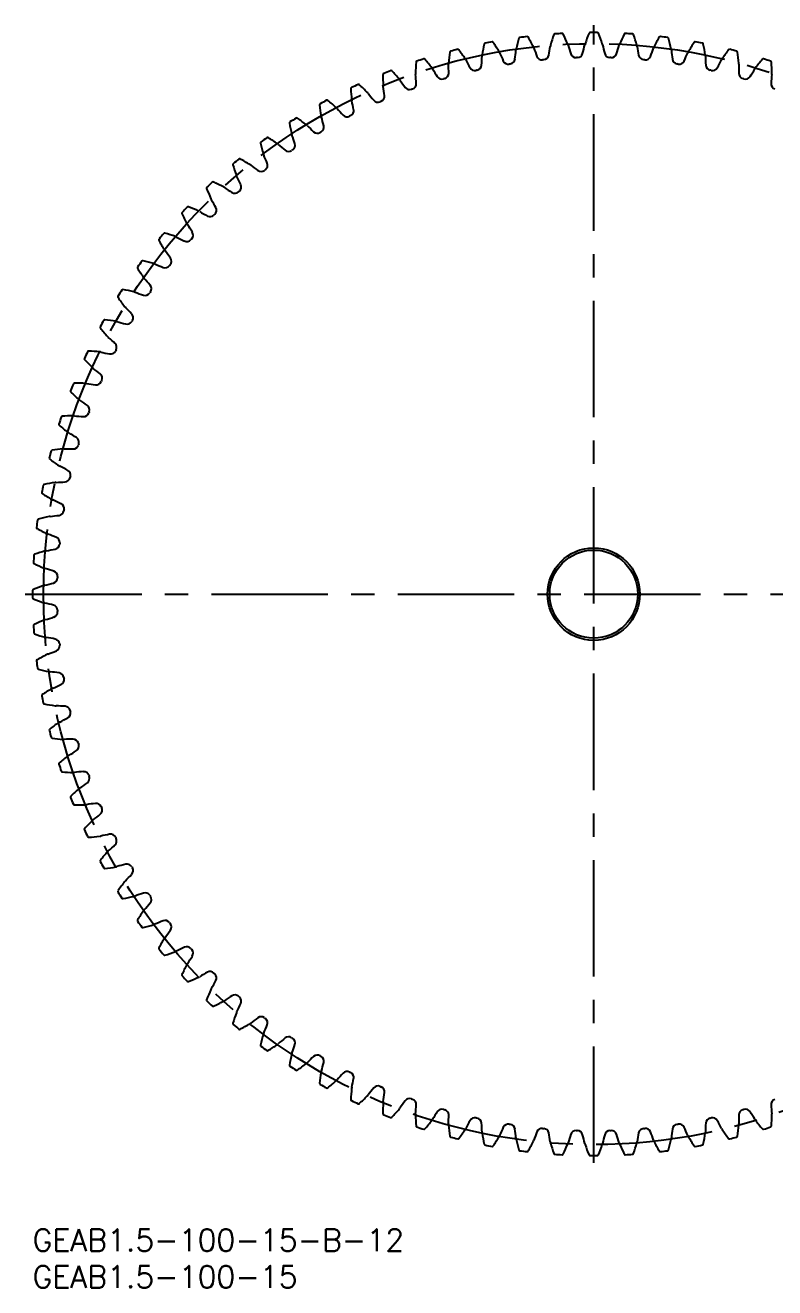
# Model space of a CAD drawing. Extents: x -1 to 201, y -8 to 164.
# Drawn here: x -1 to 101.2, y -8 to 164 of the extents above; entities that cross this region are included whole.
import ezdxf

# ---------------------------------------------------------------- set-up
doc = ezdxf.new("R2010")
doc.units = 0
doc.header["$LTSCALE"] = 0.5
doc.linetypes.add('CENTER', pattern=[50.8, 31.75, -6.35, 6.35, -6.35])
for name, color, linetype in [('MSM_CENTER', 1, 'CENTER'), ('MSM_CONTINUOUS', 7, 'CONTINUOUS'), ('MSM_PART_NUMBER', 7, 'CONTINUOUS')]:
    doc.layers.add(name, color=color, linetype=linetype)
doc.styles.get("Standard").update_dxf_attribs({"font": 'txt.shx', "height": 2, "bigfont": 'bigfont.shx'})

# ---------------------------------------------------------------- blocks, each defined once
blk = doc.blocks.new('*U3')
at = {"layer": 'MSM_PART_NUMBER'}
blk.add_text('GEAB1.5-100-15-B-12', height=3, dxfattribs=at).set_placement((0, -3))
blk = doc.blocks.new('*U4')
at = {"layer": 'MSM_PART_NUMBER'}
blk.add_text('GEAB1.5-100-15', height=3, dxfattribs=at).set_placement((0, -8))

msp = doc.modelspace()

# ---------------------------------------------------------------- linework, layer by layer
at = {"layer": 'MSM_CENTER'}
for p, q in [((76.5, 9), (76.5, 164)), ((-1, 86.5), (154, 86.5))]:
    msp.add_line(p, q, dxfattribs=at)
msp.add_circle((76.5, 86.5), 75, dxfattribs=at)
at = {"layer": 'MSM_CONTINUOUS'}
for radius in [6.3, 6]:
    msp.add_circle((76.5, 86.5), radius, dxfattribs=at)
for centre, radius, start, end in [((76.5, 86.5), 76.5, 100.4241, 101.1759), ((62.69, 161.59), 0.15, 33.3708, 100.4241), ((90.4, 155.6), 25, 164.6292, 168.1), ((66.43, 162.18), 0.15, 97.5759, 164.6292), ((76.5, 86.5), 76.5, 96.8241, 97.5759), ((67.43, 162.31), 0.15, 29.7708, 96.8241), ((45.86, 149.97), 25, 26.3, 29.7708), ((94.71, 154.59), 25, 161.0292, 164.5), ((71.21, 162.67), 0.15, 93.9759, 161.0292), ((76.5, 86.5), 76.5, 93.2241, 93.9759), ((72.21, 162.73), 0.15, 26.1708, 93.2241), ((49.9, 151.77), 25, 22.7, 26.1708), ((98.95, 153.31), 25, 157.4292, 160.9), ((76, 162.85), 0.15, 90.3759, 157.4292), ((76.5, 86.5), 76.5, 89.6241, 90.3759), ((77, 162.85), 0.15, 22.5708, 89.6241), ((54.05, 153.31), 25, 19.1, 22.5708), ((103.1, 151.77), 25, 153.8292, 157.3), ((80.79, 162.73), 0.15, 86.7759, 153.8291), ((76.5, 86.5), 76.5, 86.0241, 86.7759), ((81.79, 162.67), 0.15, 18.9708, 86.0241), ((58.29, 154.59), 25, 15.5, 18.9708), ((107.14, 149.97), 25, 150.2292, 153.7), ((85.57, 162.31), 0.15, 83.1759, 150.2291), ((76.5, 86.5), 76.5, 82.4241, 83.1759), ((86.57, 162.18), 0.15, 15.371, 82.4241), ((62.6, 155.6), 25, 11.9, 15.3708), ((90.31, 161.59), 0.15, 79.5759, 146.6291), ((76.5, 86.5), 76.5, 78.8241, 79.5759), ((81.63, 156.79), 25, 171.8292, 175.3), ((57.03, 160.33), 0.15, 104.7759, 171.8292), ((76.5, 86.5), 76.5, 104.0241, 104.7759), ((58, 160.57), 0.15, 36.9708, 104.0241), ((38.14, 145.63), 25, 33.5, 36.9708), ((86.03, 156.33), 25, 168.2292, 171.7), ((61.7, 161.4), 0.15, 101.1759, 168.2292), ((41.93, 147.92), 25, 29.9, 33.3708), ((62.52, 159.76), 1.25, 22.7249, 29.9), ((84.17, 168.83), 22.22, 202.7249, 205.8924), ((43.76, 162.43), 22.22, 352.1076, 355.2751), ((67.15, 160.49), 1.25, 168.1, 175.2751), ((67.15, 160.49), 1.25, 19.1249, 26.3), ((89.33, 168.18), 22.22, 199.1249, 202.2924), ((48.6, 164.33), 22.22, 348.5076, 351.6751), ((71.82, 160.94), 1.25, 164.5, 171.6751), ((71.82, 160.94), 1.25, 15.5249, 22.7), ((94.43, 167.22), 22.22, 195.5249, 198.6924), ((74.09, 160.34), 0.75, 198.6924, 271.8695), ((74.27, 160.34), 0.75, 271.7305, 344.9076), ((53.54, 165.93), 22.22, 344.9076, 348.0751), ((76.5, 161.08), 1.25, 160.9, 168.0751), ((76.5, 161.08), 1.25, 11.9249, 19.1), ((99.46, 165.93), 22.22, 191.9249, 195.0924), ((78.73, 160.34), 0.75, 195.0924, 268.2695), ((78.91, 160.34), 0.75, 268.1305, 341.3076), ((58.57, 167.22), 22.22, 341.3076, 344.4751), ((81.18, 160.94), 1.25, 157.3, 164.4751), ((81.18, 160.94), 1.25, 8.3249, 15.5), ((104.4, 164.33), 22.22, 188.3249, 191.4924), ((63.67, 168.18), 22.22, 337.7076, 340.8751), ((85.85, 160.49), 1.25, 153.7, 160.8751), ((85.85, 160.49), 1.25, 4.7249, 11.9), ((109.24, 162.43), 22.22, 184.7249, 187.8924), ((68.83, 168.83), 22.22, 334.1076, 337.2751), ((90.48, 159.76), 1.25, 150.1, 157.2751), ((111.07, 147.92), 25, 146.6292, 150.1), ((91.3, 161.4), 0.15, 11.7708, 78.8241), ((66.97, 156.33), 25, 8.3, 11.7708), ((114.86, 145.63), 25, 143.0292, 146.5), ((95, 160.57), 0.15, 75.9759, 143.0291), ((76.5, 86.5), 76.5, 75.2241, 75.9759), ((95.97, 160.33), 0.15, 8.1708, 75.2241), ((71.37, 156.79), 25, 4.7, 8.1708), ((77.2, 156.98), 25, 175.4292, 178.9), ((52.43, 158.96), 0.15, 108.3759, 175.4292), ((76.5, 86.5), 76.5, 107.6241, 108.3759), ((53.38, 159.27), 0.15, 40.5706, 107.6241), ((34.51, 143.1), 25, 37.1, 40.5708), ((57.95, 158.74), 1.25, 175.3, 182.4751), ((34.51, 157.73), 22.22, 359.3076, 2.4751), ((57.95, 158.74), 1.25, 26.3249, 33.5), ((78.99, 169.15), 22.22, 206.3249, 209.4924), ((60.47, 158.62), 0.75, 282.5305, 355.7076), ((39.06, 160.22), 22.22, 355.7076, 358.8751), ((62.52, 159.76), 1.25, 171.7, 178.8751), ((64.85, 159.45), 0.75, 205.8924, 279.0695), ((76.5, 86.5), 73.12, 98.9305, 99.0695), ((65.03, 159.48), 0.75, 278.9305, 352.1076), ((69.46, 160.04), 0.75, 202.2924, 275.4695), ((76.5, 86.5), 73.12, 95.3305, 95.4695), ((69.64, 160.06), 0.75, 275.3305, 348.5076), ((76.5, 86.5), 73.12, 91.7305, 91.8695), ((76.5, 86.5), 73.12, 88.1305, 88.2695), ((83.36, 160.06), 0.75, 191.4924, 264.6695), ((76.5, 86.5), 73.12, 84.5305, 84.6695), ((83.54, 160.04), 0.75, 264.5305, 337.7076), ((87.97, 159.48), 0.75, 187.8924, 261.0695), ((76.5, 86.5), 73.12, 80.9305, 81.0695), ((88.15, 159.45), 0.75, 260.9305, 334.1076), ((90.48, 159.76), 1.25, 1.1249, 8.3), ((113.94, 160.22), 22.22, 181.1249, 184.2924), ((92.53, 158.62), 0.75, 184.2924, 257.4695), ((74.01, 169.15), 22.22, 330.5076, 333.6751), ((95.05, 158.74), 1.25, 146.5, 153.6751), ((118.49, 157.73), 22.22, 177.5249, 180.6924), ((95.05, 158.74), 1.25, 357.5249, 4.7), ((118.49, 143.1), 25, 139.4292, 142.9), ((99.62, 159.27), 0.15, 72.3759, 139.4291), ((76.5, 86.5), 76.5, 71.6241, 72.3759), ((100.57, 158.96), 0.15, 4.5706, 71.6241), ((75.8, 156.98), 25, 1.1, 4.5708), ((72.77, 156.88), 25, 179.0292, 182.5), ((47.93, 157.3), 0.15, 111.9759, 179.0292), ((76.5, 86.5), 76.5, 111.2241, 111.9759), ((48.86, 157.67), 0.15, 44.1708, 111.2241), ((31.04, 140.36), 25, 40.7, 44.1708), ((49.04, 155.85), 1.25, 33.5249, 40.7), ((68.61, 168.81), 22.22, 213.5249, 216.6924), ((53.45, 157.43), 1.25, 178.9, 186.0751), ((30.12, 154.95), 22.22, 2.9076, 6.0751), ((53.45, 157.43), 1.25, 29.9249, 37.1), ((73.79, 169.14), 22.22, 209.9249, 213.0924), ((55.8, 157.42), 0.75, 213.0924, 286.2695), ((76.5, 86.5), 73.12, 106.1305, 106.2695), ((55.98, 157.47), 0.75, 286.1305, 359.3076), ((60.3, 158.58), 0.75, 209.4924, 282.6695), ((76.5, 86.5), 73.12, 102.5305, 102.6695), ((76.5, 86.5), 73.12, 77.3305, 77.4695), ((92.7, 158.58), 0.75, 257.3305, 330.5076), ((97.02, 157.47), 0.75, 180.6924, 253.8695), ((76.5, 86.5), 73.12, 73.7305, 73.8695), ((97.2, 157.42), 0.75, 253.7305, 326.9076), ((79.21, 169.14), 22.22, 326.9076, 330.0751), ((99.55, 157.43), 1.25, 142.9, 150.0751), ((122.88, 154.95), 22.22, 173.9249, 177.0924), ((99.55, 157.43), 1.25, 353.9249, 1.1), ((43.54, 155.37), 0.15, 115.5759, 182.6292), ((68.36, 156.51), 25, 182.6292, 186.1), ((76.5, 86.5), 76.5, 114.8241, 115.5759), ((44.45, 155.8), 0.15, 47.7708, 114.8241), ((27.74, 137.39), 25, 44.3, 47.7708), ((44.74, 153.98), 1.25, 37.1249, 44.3), ((49.04, 155.85), 1.25, 182.5, 189.6751), ((25.91, 151.9), 22.22, 6.5076, 9.6751), ((51.39, 155.98), 0.75, 216.6924, 289.8695), ((76.5, 86.5), 73.12, 109.7305, 109.8695), ((51.56, 156.04), 0.75, 289.7305, 2.9076), ((101.44, 156.04), 0.75, 177.0924, 250.2695), ((39.28, 153.16), 0.15, 119.1759, 186.2292), ((63.98, 155.86), 25, 186.2292, 189.7), ((76.5, 86.5), 76.5, 118.4241, 119.1759), ((40.16, 153.65), 0.15, 51.3708, 118.4241), ((24.64, 134.23), 25, 47.9, 51.3708), ((44.74, 153.98), 1.25, 186.1, 193.2751), ((21.9, 148.6), 22.22, 10.1076, 13.2751), ((63.46, 168.15), 22.22, 217.1249, 220.2924), ((47.08, 154.26), 0.75, 220.2924, 293.4695), ((76.5, 86.5), 73.12, 113.3305, 113.4695), ((47.24, 154.33), 0.75, 293.3305, 6.5076), ((36.01, 151.23), 0.15, 54.971, 122.0241), ((40.57, 151.86), 1.25, 189.7, 196.8751), ((18.11, 145.04), 22.22, 13.7076, 16.8751), ((40.57, 151.86), 1.25, 40.7249, 47.9), ((58.36, 167.17), 22.22, 220.7249, 223.8924), ((42.88, 152.28), 0.75, 223.8924, 297.0695), ((76.5, 86.5), 73.12, 116.9305, 117.0695), ((43.04, 152.36), 0.75, 296.9305, 10.1076), ((35.17, 150.69), 0.15, 122.7759, 189.8292), ((59.65, 154.94), 25, 189.8292, 193.3), ((76.5, 86.5), 76.5, 122.0241, 122.7759), ((21.75, 130.88), 25, 51.5, 54.9708), ((36.54, 149.47), 1.25, 44.3249, 51.5), ((53.33, 165.87), 22.22, 224.3249, 227.4924), ((38.97, 150.13), 0.75, 300.5305, 13.7076), ((31.22, 147.97), 0.15, 126.3759, 193.4292), ((55.39, 153.74), 25, 193.4292, 196.9), ((76.5, 86.5), 76.5, 125.6241, 126.3759), ((32.03, 148.56), 0.15, 58.5708, 125.6241), ((19.07, 127.36), 25, 55.1, 58.5708), ((36.54, 149.47), 1.25, 193.3, 200.4751), ((14.55, 141.26), 22.22, 17.3076, 20.4751), ((38.82, 150.04), 0.75, 227.4924, 300.6695), ((76.5, 86.5), 73.12, 120.5305, 120.6695), ((32.66, 146.84), 1.25, 196.9, 204.0751), ((11.23, 137.26), 22.22, 20.9076, 24.0751), ((32.66, 146.84), 1.25, 47.9249, 55.1), ((48.39, 164.26), 22.22, 227.9249, 231.0924), ((34.9, 147.55), 0.75, 231.0924, 304.2695), ((76.5, 86.5), 73.12, 124.1305, 124.2695), ((35.05, 147.65), 0.75, 304.1305, 17.3076), ((27.45, 145.01), 0.15, 129.9759, 197.0292), ((51.21, 152.29), 25, 197.0292, 200.5), ((76.5, 86.5), 76.5, 129.2241, 129.9759), ((28.22, 145.65), 0.15, 62.171, 129.2241), ((16.62, 123.67), 25, 58.7, 62.1708), ((28.96, 143.97), 1.25, 51.5249, 58.7), ((43.56, 162.34), 22.22, 231.5249, 234.6924), ((31.29, 144.93), 0.75, 307.7305, 20.9076), ((28.96, 143.97), 1.25, 200.5, 207.6751), ((8.18, 133.07), 22.22, 24.5076, 27.6751), ((31.15, 144.82), 0.75, 234.6924, 307.8695), ((76.5, 86.5), 73.12, 127.7305, 127.8695), ((23.87, 141.81), 0.15, 133.5759, 200.6292), ((47.13, 150.57), 25, 200.6292, 204.1), ((76.5, 86.5), 76.5, 132.8241, 133.5759), ((24.6, 142.5), 0.15, 65.7708, 132.8241), ((14.4, 119.84), 25, 62.3, 65.7708), ((25.44, 140.87), 1.25, 55.1249, 62.3), ((38.86, 160.12), 22.22, 235.1249, 238.2924), ((27.58, 141.86), 0.75, 238.2924, 311.4695), ((76.5, 86.5), 73.12, 131.3305, 131.4695), ((27.71, 141.97), 0.75, 311.3305, 24.5076), ((25.44, 140.87), 1.25, 204.1, 211.2751), ((5.39, 128.68), 22.22, 28.1076, 31.2751), ((20.5, 138.4), 0.15, 137.1759, 204.2292), ((43.16, 148.6), 25, 204.2292, 207.7), ((76.5, 86.5), 76.5, 136.4241, 137.1759), ((21.19, 139.13), 0.15, 69.3708, 136.4241), ((12.43, 115.87), 25, 65.9, 69.3708), ((22.13, 137.56), 1.25, 58.7249, 65.9), ((34.32, 157.61), 22.22, 238.7249, 241.8924), ((24.2, 138.67), 0.75, 241.8924, 315.0695), ((76.5, 86.5), 73.12, 134.9305, 135.0695), ((24.33, 138.8), 0.75, 314.9305, 28.1076), ((22.13, 137.56), 1.25, 207.7, 214.8751), ((2.88, 124.14), 22.22, 31.7076, 34.8751), ((17.35, 134.78), 0.15, 140.7759, 207.8292), ((39.33, 146.38), 25, 207.8292, 211.3), ((76.5, 86.5), 76.5, 140.0241, 140.7759), ((17.99, 135.55), 0.15, 72.9708, 140.0241), ((10.71, 111.79), 25, 69.5, 72.9708), ((19.03, 134.04), 1.25, 62.3249, 69.5), ((29.93, 154.82), 22.22, 242.3249, 245.4924), ((21.03, 135.29), 0.75, 245.4924, 318.6695), ((76.5, 86.5), 73.12, 138.5305, 138.6695), ((21.14, 135.42), 0.75, 318.5305, 31.7076), ((19.03, 134.04), 1.25, 211.3, 218.4751), ((0.66, 119.44), 22.22, 35.3076, 38.4751), ((14.44, 130.97), 0.15, 144.3759, 211.4292), ((35.64, 143.93), 25, 211.4292, 214.9), ((76.5, 86.5), 76.5, 143.6241, 144.3759), ((15.03, 131.78), 0.15, 76.5708, 143.6241), ((9.26, 107.61), 25, 73.1, 76.5708), ((16.16, 130.34), 1.25, 65.9249, 73.1), ((25.74, 151.77), 22.22, 245.9249, 249.0924), ((18.07, 131.71), 0.75, 249.0924, 322.2695), ((76.5, 86.5), 73.12, 142.1305, 142.2695), ((18.18, 131.85), 0.75, 322.1305, 35.3076), ((16.16, 130.34), 1.25, 214.9, 222.0751), ((-1.26, 114.61), 22.22, 38.9076, 42.0751), ((76.5, 86.5), 76.5, 147.2241, 147.9759), ((12.31, 127.83), 0.15, 80.1708, 147.2241), ((8.06, 103.35), 25, 76.7, 80.1708), ((13.53, 126.46), 1.25, 69.5249, 76.7), ((21.74, 148.45), 22.22, 249.5249, 252.6924), ((15.35, 127.95), 0.75, 252.6924, 325.8695), ((76.5, 86.5), 73.12, 145.7305, 145.8695), ((15.45, 128.1), 0.75, 325.7305, 38.9076), ((11.77, 126.99), 0.15, 147.9759, 215.0292), ((32.12, 141.25), 25, 215.0292, 218.5), ((13.53, 126.46), 1.25, 218.5, 225.6751), ((-2.87, 109.67), 22.22, 42.5076, 45.6751), ((9.84, 123.72), 0.15, 83.7708, 150.8241), ((7.14, 99.02), 25, 80.3, 83.7708), ((12.96, 124.18), 0.75, 329.3305, 42.5076), ((9.35, 122.84), 0.15, 151.5759, 218.6292), ((76.5, 86.5), 76.5, 150.8241, 151.5759), ((28.77, 138.36), 25, 218.6292, 222.1), ((11.14, 122.43), 1.25, 73.1249, 80.3), ((17.96, 144.89), 22.22, 253.1249, 256.2924), ((12.87, 124.03), 0.75, 256.2924, 329.4695), ((76.5, 86.5), 73.12, 149.3305, 149.4695), ((11.14, 122.43), 1.25, 222.1, 229.2751), ((-4.17, 104.64), 22.22, 46.1076, 49.2751), ((10.72, 120.12), 0.75, 332.9305, 46.1076), ((76.5, 86.5), 76.5, 154.4241, 155.1759), ((7.63, 119.46), 0.15, 87.3708, 154.4241), ((6.49, 94.64), 25, 83.9, 87.3708), ((9.02, 118.26), 1.25, 76.7249, 83.9), ((14.4, 141.1), 22.22, 256.7249, 259.8924), ((10.64, 119.96), 0.75, 259.8924, 333.0695), ((76.5, 86.5), 73.12, 152.9305, 153.0695), ((7.2, 118.55), 0.15, 155.1759, 222.2292), ((25.61, 135.26), 25, 222.2292, 225.7), ((9.02, 118.26), 1.25, 225.7, 232.8751), ((-5.15, 99.54), 22.22, 49.7076, 52.8751), ((8.67, 115.76), 0.75, 263.4924, 336.6695), ((8.74, 115.92), 0.75, 336.5305, 49.7076), ((76.5, 86.5), 73.12, 156.5305, 156.6695), ((5.33, 114.14), 0.15, 158.7759, 225.8292), ((76.5, 86.5), 76.5, 158.0241, 158.7759), ((22.64, 131.96), 25, 225.8292, 229.3), ((5.7, 115.07), 0.15, 90.9708, 158.0241), ((6.12, 90.23), 25, 87.5, 90.9708), ((7.15, 113.96), 1.25, 80.3249, 87.5), ((11.1, 137.09), 22.22, 260.3249, 263.4924), ((7.15, 113.96), 1.25, 229.3, 236.4751), ((-5.81, 94.39), 22.22, 53.3076, 56.4751), ((7.02, 111.61), 0.75, 340.1305, 53.3076), ((76.5, 86.5), 76.5, 161.6241, 162.3759), ((4.04, 110.57), 0.15, 94.5708, 161.6241), ((6.02, 85.8), 25, 91.1, 94.5708), ((5.57, 109.55), 1.25, 83.9249, 91.1), ((8.05, 132.88), 22.22, 263.9249, 267.0924), ((6.96, 111.44), 0.75, 267.0924, 340.2695), ((76.5, 86.5), 73.12, 160.1305, 160.2695), ((3.73, 109.62), 0.15, 162.3759, 229.4292), ((19.9, 128.49), 25, 229.4292, 232.9), ((5.57, 109.55), 1.25, 232.9, 240.0751), ((-6.14, 89.21), 22.22, 56.9076, 60.0751), ((5.53, 107.02), 0.75, 270.6924, 343.8695), ((5.58, 107.2), 0.75, 343.7305, 56.9076), ((76.5, 86.5), 73.12, 163.7305, 163.8695), ((76.5, 86.5), 76.5, 165.2241, 165.9759), ((2.43, 105), 0.15, 165.9759, 233.0291), ((2.67, 105.97), 0.15, 98.1708, 165.2241), ((6.21, 81.37), 25, 94.7, 98.1708), ((4.26, 105.05), 1.25, 87.5249, 94.7), ((5.27, 128.49), 22.22, 267.5249, 270.6924), ((17.37, 124.86), 25, 233.0292, 236.5), ((4.26, 105.05), 1.25, 236.5, 243.6751), ((-6.15, 84.01), 22.22, 60.5076, 63.6751), ((4.42, 102.7), 0.75, 347.3305, 60.5076), ((6.67, 76.97), 25, 98.3, 101.7708), ((3.24, 100.48), 1.25, 91.1249, 98.3), ((2.78, 123.94), 22.22, 271.1249, 274.2924), ((4.38, 102.53), 0.75, 274.2924, 347.4695), ((76.5, 86.5), 73.12, 167.3305, 167.4695), ((76.5, 86.5), 76.5, 168.8241, 169.5759), ((1.41, 100.31), 0.15, 169.5759, 236.6292), ((15.08, 121.07), 25, 236.6292, 240.1), ((1.6, 101.3), 0.15, 101.7708, 168.8241), ((3.24, 100.48), 1.25, 240.1, 247.2751), ((-5.83, 78.83), 22.22, 64.1076, 67.2751), ((3.55, 98.15), 0.75, 350.9305, 64.1076), ((76.5, 86.5), 76.5, 172.4241, 173.1759), ((0.82, 96.57), 0.15, 105.3708, 172.4241), ((7.4, 72.6), 25, 101.9, 105.3708), ((2.51, 95.85), 1.25, 94.7249, 101.9), ((0.57, 119.24), 22.22, 274.7249, 277.8924), ((3.52, 97.97), 0.75, 277.8924, 351.0695), ((76.5, 86.5), 73.12, 170.9305, 171.0695), ((0.69, 95.57), 0.15, 173.1759, 240.2291), ((13.03, 117.14), 25, 240.2292, 243.7), ((2.51, 95.85), 1.25, 243.7, 250.8751), ((-5.18, 73.67), 22.22, 67.7076, 70.8751), ((2.94, 93.36), 0.75, 281.4924, 354.6695), ((2.96, 93.54), 0.75, 354.5305, 67.7076), ((76.5, 86.5), 73.12, 174.5305, 174.6695), ((76.5, 86.5), 76.5, 176.0241, 176.7759), ((0.33, 91.79), 0.15, 108.9708, 176.0241), ((8.41, 68.29), 25, 105.5, 108.9708), ((2.06, 91.18), 1.25, 98.3249, 105.5), ((-1.33, 114.4), 22.22, 278.3249, 281.4924), ((0.27, 90.79), 0.15, 176.7759, 243.8291), ((11.23, 113.1), 25, 243.8292, 247.3), ((2.06, 91.18), 1.25, 247.3, 254.4751), ((-4.22, 68.57), 22.22, 71.3076, 74.4751), ((2.66, 88.91), 0.75, 358.1305, 71.3076), ((-2.93, 109.46), 22.22, 281.9249, 285.0924), ((2.66, 88.73), 0.75, 285.0924, 358.2695), ((76.5, 86.5), 73.12, 178.1305, 178.2695), ((0.15, 87), 0.15, 112.5706, 179.6241), ((76.5, 86.5), 76.5, 179.6241, 180.3759), ((9.69, 64.05), 25, 109.1, 112.5708), ((1.92, 86.5), 1.25, 101.9249, 109.1), ((0.15, 86), 0.15, 180.3759, 247.4291), ((9.69, 108.95), 25, 247.4292, 250.9), ((1.92, 86.5), 1.25, 250.9, 258.0751), ((-2.93, 63.54), 22.22, 74.9076, 78.0751), ((2.66, 84.27), 0.75, 1.7305, 74.9076), ((76.5, 86.5), 73.12, 181.7305, 181.8695), ((11.23, 59.9), 25, 112.7, 116.1708), ((2.06, 81.82), 1.25, 105.5249, 112.7), ((-4.22, 104.43), 22.22, 285.5249, 288.6924), ((2.66, 84.09), 0.75, 288.6924, 1.8695), ((0.27, 82.21), 0.15, 116.1708, 183.2241), ((76.5, 86.5), 76.5, 183.2241, 183.9759), ((0.33, 81.21), 0.15, 183.9759, 251.0291), ((8.41, 104.71), 25, 251.0292, 254.5), ((2.06, 81.82), 1.25, 254.5, 261.6751), ((-1.33, 58.6), 22.22, 78.5076, 81.6751), ((2.94, 79.64), 0.75, 5.3305, 78.5076), ((2.96, 79.46), 0.75, 292.2924, 5.4695), ((76.5, 86.5), 73.12, 185.3305, 185.4695), ((0.69, 77.43), 0.15, 119.7708, 186.8241), ((76.5, 86.5), 76.5, 186.8241, 187.5759), ((13.03, 55.86), 25, 116.3, 119.7708), ((2.51, 77.15), 1.25, 109.1249, 116.3), ((-5.18, 99.33), 22.22, 289.1249, 292.2924), ((0.82, 76.43), 0.15, 187.5759, 254.6291), ((7.4, 100.4), 25, 254.6292, 258.1), ((2.51, 77.15), 1.25, 258.1, 265.2751), ((0.57, 53.76), 22.22, 82.1076, 85.2751), ((3.52, 75.03), 0.75, 8.9305, 82.1076), ((-5.83, 94.17), 22.22, 292.7249, 295.8924), ((3.55, 74.85), 0.75, 295.8924, 9.0695), ((76.5, 86.5), 73.12, 188.9305, 189.0695), ((1.41, 72.69), 0.15, 123.3708, 190.4241), ((76.5, 86.5), 76.5, 190.4241, 191.1759), ((15.08, 51.93), 25, 119.9, 123.3708), ((3.24, 72.52), 1.25, 112.7249, 119.9), ((1.6, 71.7), 0.15, 191.1759, 258.2292), ((6.67, 96.03), 25, 258.2292, 261.7), ((3.24, 72.52), 1.25, 261.7, 268.8751), ((2.78, 49.06), 22.22, 85.7076, 88.8751), ((4.38, 70.47), 0.75, 12.5305, 85.7076), ((76.5, 86.5), 73.12, 192.5305, 192.6695), ((17.37, 48.14), 25, 123.5, 126.9708), ((4.26, 67.95), 1.25, 116.3249, 123.5), ((-6.15, 88.99), 22.22, 296.3249, 299.4924), ((4.42, 70.3), 0.75, 299.4924, 12.6695), ((2.43, 68), 0.15, 126.9708, 194.0241), ((76.5, 86.5), 76.5, 194.0241, 194.7759), ((2.67, 67.03), 0.15, 194.7759, 261.8291), ((6.21, 91.63), 25, 261.8292, 265.3), ((4.26, 67.95), 1.25, 265.3, 272.4751), ((5.27, 44.51), 22.22, 89.3076, 92.4751), ((5.53, 65.98), 0.75, 16.1305, 89.3076), ((5.58, 65.8), 0.75, 303.0924, 16.2695), ((76.5, 86.5), 73.12, 196.1305, 196.2695), ((19.9, 44.51), 25, 127.1, 130.5708), ((5.57, 63.45), 1.25, 119.9249, 127.1), ((-6.14, 83.79), 22.22, 299.9249, 303.0924), ((3.73, 63.38), 0.15, 130.5708, 197.6241), ((76.5, 86.5), 76.5, 197.6241, 198.3759), ((4.04, 62.43), 0.15, 198.3759, 265.4291), ((6.02, 87.2), 25, 265.4292, 268.9), ((5.57, 63.45), 1.25, 268.9, 276.0751), ((8.05, 40.12), 22.22, 92.9076, 96.0751), ((6.96, 61.56), 0.75, 19.7305, 92.9076), ((-5.81, 78.61), 22.22, 303.5249, 306.6924), ((7.02, 61.39), 0.75, 306.6924, 19.8695), ((76.5, 86.5), 73.12, 199.7305, 199.8695), ((5.33, 58.86), 0.15, 134.1708, 201.2241), ((76.5, 86.5), 76.5, 201.2241, 201.9759), ((22.64, 41.04), 25, 130.7, 134.1708), ((7.15, 59.04), 1.25, 123.5249, 130.7), ((5.7, 57.93), 0.15, 201.9759, 269.0291), ((6.12, 82.77), 25, 269.0292, 272.5), ((7.15, 59.04), 1.25, 272.5, 279.6751), ((11.1, 35.91), 22.22, 96.5076, 99.6751), ((8.67, 57.24), 0.75, 23.3305, 96.5076), ((8.74, 57.08), 0.75, 310.2924, 23.4695), ((76.5, 86.5), 73.12, 203.3305, 203.4695), ((25.61, 37.74), 25, 134.3, 137.7708), ((9.02, 54.74), 1.25, 127.1249, 134.3), ((-5.15, 73.46), 22.22, 307.1249, 310.2924), ((7.2, 54.45), 0.15, 137.7708, 204.8241), ((76.5, 86.5), 76.5, 204.8241, 205.5759), ((7.63, 53.54), 0.15, 205.5759, 272.6291), ((6.49, 78.36), 25, 272.6292, 276.1), ((9.02, 54.74), 1.25, 276.1, 283.2751), ((14.4, 31.9), 22.22, 100.1076, 103.2751), ((10.64, 53.04), 0.75, 26.9305, 100.1076), ((76.5, 86.5), 73.12, 206.9305, 207.0695), ((-4.17, 68.36), 22.22, 310.7249, 313.8924), ((10.72, 52.88), 0.75, 313.8924, 27.0695), ((9.35, 50.16), 0.15, 141.3708, 208.424), ((76.5, 86.5), 76.5, 208.4241, 209.1759), ((28.77, 34.64), 25, 137.9, 141.3708), ((11.14, 50.57), 1.25, 130.7249, 137.9), ((9.84, 49.28), 0.15, 209.1759, 276.2292), ((7.14, 73.98), 25, 276.2292, 279.7), ((11.14, 50.57), 1.25, 279.7, 286.8751), ((17.96, 28.11), 22.22, 103.7076, 106.8751), ((-2.87, 63.33), 22.22, 314.3249, 317.4924), ((12.87, 48.97), 0.75, 30.5305, 103.7076), ((76.5, 86.5), 73.12, 210.5305, 210.6695), ((12.96, 48.82), 0.75, 317.4924, 30.6695), ((32.12, 31.75), 25, 141.5, 144.9708), ((13.53, 46.54), 1.25, 134.3249, 141.5), ((11.77, 46.01), 0.15, 144.9708, 212.024), ((76.5, 86.5), 76.5, 212.0241, 212.7759), ((12.31, 45.17), 0.15, 212.7759, 279.8291), ((8.06, 69.65), 25, 279.8292, 283.3), ((13.53, 46.54), 1.25, 283.3, 290.4751), ((21.74, 24.55), 22.22, 107.3076, 110.4751), ((15.35, 45.05), 0.75, 34.1305, 107.3076), ((76.5, 86.5), 73.12, 214.1305, 214.2695), ((15.45, 44.9), 0.75, 321.0924, 34.2695), ((35.64, 29.07), 25, 145.1, 148.5708), ((16.16, 42.66), 1.25, 137.9249, 145.1), ((-1.26, 58.39), 22.22, 317.9249, 321.0924), ((14.44, 42.03), 0.15, 148.5708, 215.6241), ((76.5, 86.5), 76.5, 215.6241, 216.3759), ((9.26, 65.39), 25, 283.4292, 286.9), ((16.16, 42.66), 1.25, 286.9, 294.0751), ((25.74, 21.23), 22.22, 110.9076, 114.0751), ((18.07, 41.29), 0.75, 37.7305, 110.9076), ((76.5, 86.5), 73.12, 217.7305, 217.8695), ((18.18, 41.15), 0.75, 324.6924, 37.8695), ((15.03, 41.22), 0.15, 216.3759, 283.4291), ((39.33, 26.62), 25, 148.7, 152.1708), ((19.03, 38.96), 1.25, 141.5249, 148.7), ((0.66, 53.56), 22.22, 321.5249, 324.6924), ((17.35, 38.22), 0.15, 152.1708, 219.2241), ((76.5, 86.5), 76.5, 219.2241, 219.9759), ((19.03, 38.96), 1.25, 290.5, 297.6751), ((29.93, 18.18), 22.22, 114.5076, 117.6751), ((21.03, 37.71), 0.75, 41.3305, 114.5076), ((76.5, 86.5), 73.12, 221.3305, 221.4695), ((21.14, 37.58), 0.75, 328.2924, 41.4695), ((17.99, 37.45), 0.15, 219.9759, 287.0291), ((10.71, 61.21), 25, 287.0292, 290.5), ((22.13, 35.44), 1.25, 145.1249, 152.3), ((2.88, 48.86), 22.22, 325.1249, 328.2924), ((20.5, 34.6), 0.15, 155.7708, 222.8241), ((43.16, 24.4), 25, 152.3, 155.7708), ((76.5, 86.5), 76.5, 222.8241, 223.5759), ((34.32, 15.39), 22.22, 118.1076, 121.2751), ((24.2, 34.33), 0.75, 44.9305, 118.1076), ((76.5, 86.5), 73.12, 224.9305, 225.0695), ((24.33, 34.2), 0.75, 331.8924, 45.0695), ((21.19, 33.87), 0.15, 223.5759, 290.6291), ((12.43, 57.13), 25, 290.6292, 294.1), ((22.13, 35.44), 1.25, 294.1, 301.2751), ((25.44, 32.13), 1.25, 148.7249, 155.9), ((5.39, 44.32), 22.22, 328.7249, 331.8924), ((23.87, 31.19), 0.15, 159.3708, 226.4241), ((47.13, 22.43), 25, 155.9, 159.3708), ((76.5, 86.5), 76.5, 226.4241, 227.1759), ((14.4, 53.16), 25, 294.2292, 297.7), ((25.44, 32.13), 1.25, 297.7, 304.8751), ((38.86, 12.88), 22.22, 121.7076, 124.8751), ((27.58, 31.14), 0.75, 48.5305, 121.7076), ((76.5, 86.5), 73.12, 228.5305, 228.6695), ((27.71, 31.03), 0.75, 335.4924, 48.6695), ((24.6, 30.5), 0.15, 227.1759, 294.2291), ((51.21, 20.71), 25, 159.5, 162.9708), ((28.96, 29.03), 1.25, 152.3249, 159.5), ((8.18, 39.93), 22.22, 332.3249, 335.4924), ((27.45, 27.99), 0.15, 162.9708, 230.0241), ((76.5, 86.5), 76.5, 230.0241, 230.7759), ((16.62, 49.33), 25, 297.8292, 301.3), ((28.96, 29.03), 1.25, 301.3, 308.4751), ((43.56, 10.66), 22.22, 125.3076, 128.4751), ((31.15, 28.18), 0.75, 52.1305, 125.3076), ((11.23, 35.74), 22.22, 335.9249, 339.0924), ((76.5, 86.5), 73.12, 232.1305, 232.2695), ((31.29, 28.07), 0.75, 339.0924, 52.2695), ((28.22, 27.35), 0.15, 230.7759, 297.8291), ((55.39, 19.26), 25, 163.1, 166.5708), ((32.66, 26.16), 1.25, 155.9249, 163.1), ((48.39, 8.74), 22.22, 128.9076, 132.0751), ((34.9, 25.45), 0.75, 55.7305, 128.9076), ((76.5, 86.5), 73.12, 235.7305, 235.8695), ((35.05, 25.35), 0.75, 342.6924, 55.8695), ((31.22, 25.03), 0.15, 166.5708, 233.6241), ((76.5, 86.5), 76.5, 233.6241, 234.3759), ((32.03, 24.44), 0.15, 234.3759, 301.4292), ((19.07, 45.64), 25, 301.4292, 304.9), ((32.66, 26.16), 1.25, 304.9, 312.0751), ((14.55, 31.74), 22.22, 339.5249, 342.6924), ((59.65, 18.06), 25, 166.7, 170.1708), ((36.54, 23.53), 1.25, 159.5249, 166.7), ((21.75, 42.12), 25, 305.0292, 308.5), ((36.54, 23.53), 1.25, 308.5, 315.6751), ((53.33, 7.13), 22.22, 132.5076, 135.6751), ((38.82, 22.96), 0.75, 59.3305, 132.5076), ((76.5, 86.5), 73.12, 239.3305, 239.4695), ((38.97, 22.87), 0.75, 346.2924, 59.4695), ((18.11, 27.96), 22.22, 343.1249, 346.2924), ((35.17, 22.31), 0.15, 170.1708, 237.2241), ((76.5, 86.5), 76.5, 237.2241, 237.9759), ((36.01, 21.77), 0.15, 237.9759, 305.0291), ((63.98, 17.14), 25, 170.3, 173.7708), ((40.57, 21.14), 1.25, 163.1249, 170.3), ((58.36, 5.83), 22.22, 136.1076, 139.2751), ((42.88, 20.72), 0.75, 62.9305, 136.1076), ((76.5, 86.5), 73.12, 242.9305, 243.0695), ((43.04, 20.64), 0.75, 349.8924, 63.0695), ((39.28, 19.84), 0.15, 173.7708, 240.8241), ((76.5, 86.5), 76.5, 240.8241, 241.5759), ((40.16, 19.35), 0.15, 241.5759, 308.6291), ((24.64, 38.77), 25, 308.6292, 312.1), ((40.57, 21.14), 1.25, 312.1, 319.2751), ((68.36, 16.49), 25, 173.9, 177.3708), ((44.74, 19.02), 1.25, 166.7249, 173.9), ((21.9, 24.4), 22.22, 346.7249, 349.8924), ((63.46, 4.85), 22.22, 139.7076, 142.8751), ((47.08, 18.74), 0.75, 66.5305, 139.7076), ((76.5, 86.5), 73.12, 246.5305, 246.6695), ((47.24, 18.67), 0.75, 353.4924, 66.6695), ((43.54, 17.63), 0.15, 177.3706, 244.4241), ((76.5, 86.5), 76.5, 244.4241, 245.1759), ((27.74, 35.61), 25, 312.2292, 315.7), ((44.74, 19.02), 1.25, 315.7, 322.8751), ((72.77, 16.12), 25, 177.5, 180.9708), ((49.04, 17.15), 1.25, 170.3249, 177.5), ((25.91, 21.1), 22.22, 350.3249, 353.4924), ((68.61, 4.19), 22.22, 143.3076, 146.4751), ((51.39, 17.02), 0.75, 70.1305, 143.3076), ((76.5, 86.5), 73.12, 250.1305, 250.2695), ((51.56, 16.96), 0.75, 357.0924, 70.2695), ((101.44, 16.96), 0.75, 109.7305, 182.9076), ((44.45, 17.2), 0.15, 245.1759, 312.2291), ((47.93, 15.7), 0.15, 180.9706, 248.0241), ((76.5, 86.5), 76.5, 248.0241, 248.7759), ((31.04, 32.64), 25, 315.8292, 319.3), ((49.04, 17.15), 1.25, 319.3, 326.4751), ((30.12, 18.05), 22.22, 353.9249, 357.0924), ((53.45, 15.57), 1.25, 173.9249, 181.1), ((77.2, 16.02), 25, 181.1, 184.5708), ((73.79, 3.86), 22.22, 146.9076, 150.0751), ((55.8, 15.58), 0.75, 73.7305, 146.9076), ((76.5, 86.5), 73.12, 253.7305, 253.8695), ((55.98, 15.53), 0.75, 0.6924, 73.8695), ((34.51, 15.27), 22.22, 357.5249, 0.6924), ((97.02, 15.53), 0.75, 106.1305, 179.3076), ((118.49, 15.27), 22.22, 179.3076, 182.4751), ((76.5, 86.5), 73.12, 286.1305, 286.2695), ((97.2, 15.58), 0.75, 33.0924, 106.2695), ((79.21, 3.86), 22.22, 29.9249, 33.0924), ((122.88, 18.05), 22.22, 182.9076, 186.0751), ((75.8, 16.02), 25, 355.4292, 358.9), ((99.55, 15.57), 1.25, 358.9, 6.0751), ((48.86, 15.33), 0.15, 248.7759, 315.8291), ((52.43, 14.04), 0.15, 184.5708, 251.6241), ((76.5, 86.5), 76.5, 251.6241, 252.3759), ((34.51, 29.9), 25, 319.4292, 322.9), ((53.45, 15.57), 1.25, 322.9, 330.0751), ((57.95, 14.26), 1.25, 177.5249, 184.7), ((81.63, 16.21), 25, 184.7, 188.1708), ((78.99, 3.85), 22.22, 150.5076, 153.6751), ((60.3, 14.42), 0.75, 77.3305, 150.5076), ((76.5, 86.5), 73.12, 257.3305, 257.4695), ((60.47, 14.38), 0.75, 4.2924, 77.4695), ((39.06, 12.78), 22.22, 1.1249, 4.2924), ((84.17, 4.17), 22.22, 154.1076, 157.2751), ((64.85, 13.55), 0.75, 80.9305, 154.1076), ((76.5, 86.5), 73.12, 260.9305, 261.0695), ((65.03, 13.52), 0.75, 7.8924, 81.0695), ((87.97, 13.52), 0.75, 98.9305, 172.1076), ((76.5, 86.5), 73.12, 278.9305, 279.0695), ((88.15, 13.55), 0.75, 25.8924, 99.0695), ((68.83, 4.17), 22.22, 22.7249, 25.8924), ((113.94, 12.78), 22.22, 175.7076, 178.8751), ((92.53, 14.38), 0.75, 102.5305, 175.7076), ((76.5, 86.5), 73.12, 282.5305, 282.6695), ((92.7, 14.42), 0.75, 29.4924, 102.6695), ((74.01, 3.85), 22.22, 26.3249, 29.4924), ((71.37, 16.21), 25, 351.8292, 355.3), ((95.05, 14.26), 1.25, 355.3, 2.4751), ((99.55, 15.57), 1.25, 209.9249, 217.1), ((118.49, 29.9), 25, 217.1, 220.5708), ((76.5, 86.5), 76.5, 287.6241, 288.3759), ((100.57, 14.04), 0.15, 288.3759, 355.4291), ((53.38, 13.73), 0.15, 252.3759, 319.4291), ((57.03, 12.67), 0.15, 188.1708, 255.2241), ((76.5, 86.5), 76.5, 255.2241, 255.9759), ((58, 12.43), 0.15, 255.9759, 323.0291), ((38.14, 27.37), 25, 323.0292, 326.5), ((57.95, 14.26), 1.25, 326.5, 333.6751), ((62.52, 13.24), 1.25, 181.1249, 188.3), ((86.03, 16.67), 25, 188.3, 191.7708), ((41.93, 25.08), 25, 326.6292, 330.1), ((62.52, 13.24), 1.25, 330.1, 337.2751), ((43.76, 10.57), 22.22, 4.7249, 7.8924), ((67.15, 12.51), 1.25, 184.7249, 191.9), ((90.4, 17.4), 25, 191.9, 195.3708), ((67.15, 12.51), 1.25, 333.7, 340.8751), ((89.33, 4.82), 22.22, 157.7076, 160.8751), ((69.46, 12.96), 0.75, 84.5305, 157.7076), ((76.5, 86.5), 73.12, 264.5305, 264.6695), ((69.64, 12.94), 0.75, 11.4924, 84.6695), ((48.6, 8.67), 22.22, 8.3249, 11.4924), ((94.43, 5.78), 22.22, 161.3076, 164.4751), ((74.09, 12.66), 0.75, 88.1305, 161.3076), ((76.5, 86.5), 73.12, 268.1305, 268.2695), ((74.27, 12.66), 0.75, 15.0924, 88.2695), ((53.54, 7.07), 22.22, 11.9249, 15.0924), ((99.46, 7.07), 22.22, 164.9076, 168.0751), ((78.73, 12.66), 0.75, 91.7305, 164.9076), ((76.5, 86.5), 73.12, 271.7305, 271.8695), ((78.91, 12.66), 0.75, 18.6924, 91.8695), ((58.57, 5.78), 22.22, 15.5249, 18.6924), ((104.4, 8.67), 22.22, 168.5076, 171.6751), ((83.36, 12.94), 0.75, 95.3305, 168.5076), ((76.5, 86.5), 73.12, 275.3305, 275.4695), ((83.54, 12.96), 0.75, 22.2924, 95.4695), ((63.67, 4.82), 22.22, 19.1249, 22.2924), ((85.85, 12.51), 1.25, 199.1249, 206.3), ((62.6, 17.4), 25, 344.6292, 348.1), ((85.85, 12.51), 1.25, 348.1, 355.2751), ((109.24, 10.57), 22.22, 172.1076, 175.2751), ((90.48, 13.24), 1.25, 202.7249, 209.9), ((111.07, 25.08), 25, 209.9, 213.3708), ((66.97, 16.67), 25, 348.2292, 351.7), ((90.48, 13.24), 1.25, 351.7, 358.8751), ((95.05, 14.26), 1.25, 206.3249, 213.5), ((114.86, 27.37), 25, 213.5, 216.9708), ((95, 12.43), 0.15, 216.9708, 284.0241), ((76.5, 86.5), 76.5, 284.0241, 284.7759), ((95.97, 12.67), 0.15, 284.7759, 351.8291), ((99.62, 13.73), 0.15, 220.5708, 287.6241), ((61.7, 11.6), 0.15, 191.7708, 258.8241), ((76.5, 86.5), 76.5, 258.8241, 259.5759), ((62.69, 11.41), 0.15, 259.5759, 326.6291), ((66.43, 10.82), 0.15, 195.3706, 262.4241), ((76.5, 86.5), 76.5, 262.4241, 263.1759), ((67.43, 10.69), 0.15, 263.1759, 330.2291), ((45.86, 23.03), 25, 330.2292, 333.7), ((71.82, 12.06), 1.25, 188.3249, 195.5), ((94.71, 18.41), 25, 195.5, 198.9708), ((49.9, 21.23), 25, 333.8292, 337.3), ((71.82, 12.06), 1.25, 337.3, 344.4751), ((76.5, 11.92), 1.25, 191.9249, 199.1), ((98.95, 19.69), 25, 199.1, 202.5708), ((54.05, 19.69), 25, 337.4292, 340.9), ((76.5, 11.92), 1.25, 340.9, 348.0751), ((81.18, 12.06), 1.25, 195.5249, 202.7), ((103.1, 21.23), 25, 202.7, 206.1708), ((58.29, 18.41), 25, 341.0292, 344.5), ((81.18, 12.06), 1.25, 344.5, 351.6751), ((107.14, 23.03), 25, 206.3, 209.7708), ((85.57, 10.69), 0.15, 209.7708, 276.8241), ((76.5, 86.5), 76.5, 276.8241, 277.5759), ((86.57, 10.82), 0.15, 277.5759, 344.6291), ((90.31, 11.41), 0.15, 213.3706, 280.4241), ((76.5, 86.5), 76.5, 280.4241, 281.1759), ((91.3, 11.6), 0.15, 281.1759, 348.2291), ((71.21, 10.33), 0.15, 198.9706, 266.0241), ((76.5, 86.5), 76.5, 266.0241, 266.7759), ((72.21, 10.27), 0.15, 266.7759, 333.8291), ((76, 10.15), 0.15, 202.5708, 269.6241), ((76.5, 86.5), 76.5, 269.6241, 270.3759), ((77, 10.15), 0.15, 270.3759, 337.4291), ((80.79, 10.27), 0.15, 206.1708, 273.2241), ((76.5, 86.5), 76.5, 273.2241, 273.9759), ((81.79, 10.33), 0.15, 273.9759, 341.0291)]:
    msp.add_arc(centre, radius, start, end, dxfattribs=at)

# ---------------------------------------------------------------- block references
for name in ['*U3', '*U4']:
    msp.add_blockref(name, (0, 0), dxfattribs=at)

doc.saveas('drawing.dxf')
